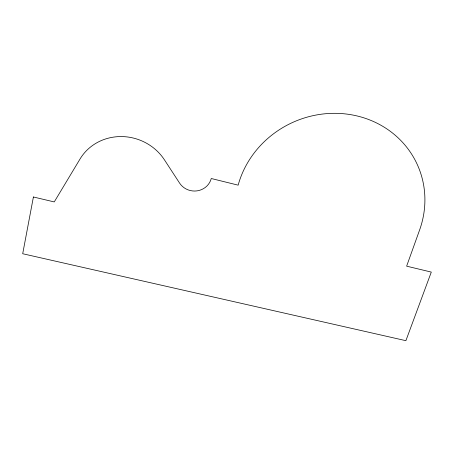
<?xml version="1.0" encoding="UTF-8"?>
<svg xmlns="http://www.w3.org/2000/svg" width="454" height="454" viewBox="0 0 454 454"><rect width="100%" height="100%" fill="white"/><g stroke="black" fill="none" stroke-linecap="round" stroke-linejoin="round"><path stroke-width="0.68" d="M33.403 196.991L22.7 253.735L405.887 340.682L431.3 272.088L406.631 266.163L419.609 229.979A95.953 89.886 -24 0 0 357.797 116.128A95.953 89.886 -24 0 0 238.146 185.153L211.269 178.513A17.49 16.826 8.6 0 1 197.076 190.867A17.49 16.826 8.6 0 1 179.551 183.041L164.49 159.916A49.554 46.586 20.6 0 0 80.08 158.928L54.253 201.928L33.403 196.991"/></g></svg>
